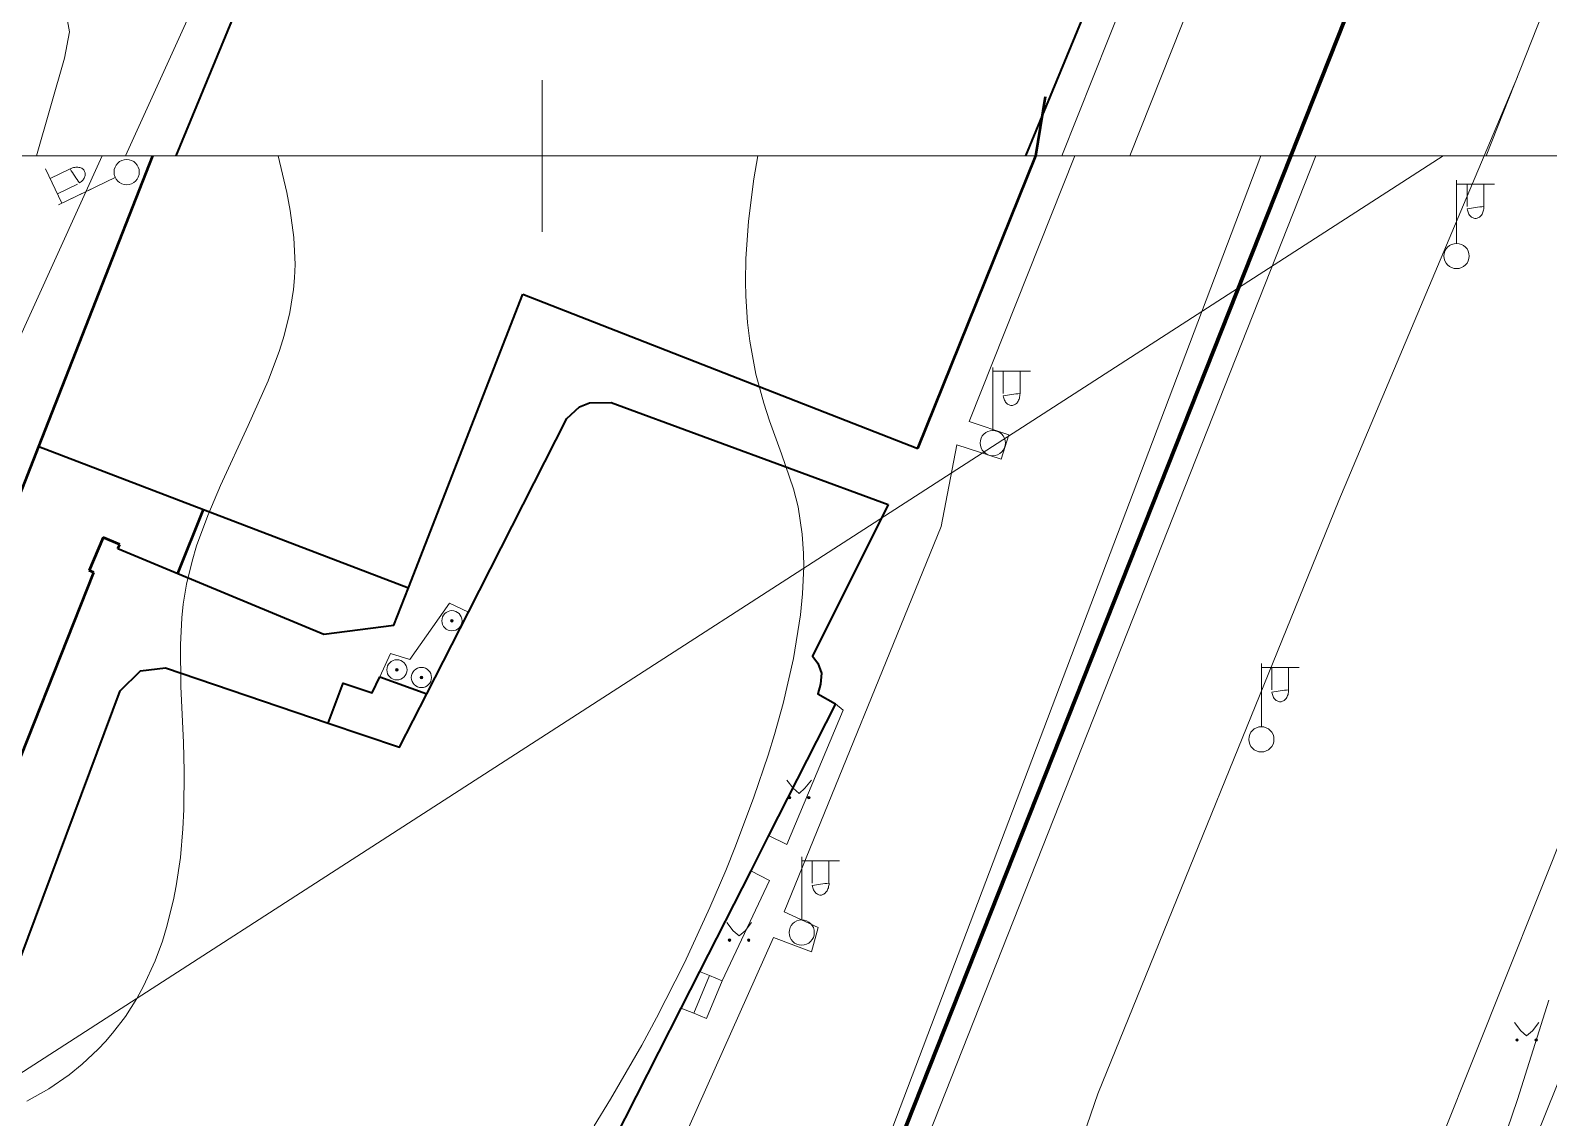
# Model space of a CAD drawing. Extents: x 1000 to 4000, y -5000 to -1000.
# Drawn here: x 1159.4 to 1279.8, y -4076.2 to -3990 of the extents above; entities that cross this region are included whole.
import ezdxf

# ---------------------------------------------------------------- set-up
doc = ezdxf.new("R2010")
doc.units = 0
doc.header["$MEASUREMENT"] = 0
for name, color, linetype in [('1', 7, 'CONTINUOUS'), ('24', 7, 'CONTINUOUS'), ('6', 7, 'CONTINUOUS'), ('границы команд_1', 10, 'CONTINUOUS'), ('СЛОЙ_1', 7, 'CONTINUOUS'), ('СЛОЙ_18', 7, 'CONTINUOUS'), ('СЛОЙ_24', 7, 'CONTINUOUS'), ('СЛОЙ_3', 7, 'CONTINUOUS'), ('СЛОЙ_41', 7, 'CONTINUOUS'), ('СЛОЙ_44', 7, 'CONTINUOUS'), ('СЛОЙ_50', 7, 'CONTINUOUS'), ('СЛОЙ_51', 7, 'CONTINUOUS'), ('СЛОЙ_6', 7, 'CONTINUOUS'), ('СЛОЙ_7', 7, 'CONTINUOUS')]:
    doc.layers.add(name, color=color, linetype=linetype)

msp = doc.modelspace()

# ---------------------------------------------------------------- linework, layer by layer
at = {"layer": '1', "color": 253, "linetype": 'Continuous', "lineweight": 0}
for p, q in [((1200, -4000), (1200, -3994.02)), ((1000, -4000), (2000, -4000)), ((1000, -4000), (2000, -4000))]:
    msp.add_line(p, q, dxfattribs=at)
at = {"layer": '24', "color": 253, "linetype": 'Continuous', "lineweight": 0}
for p, q in [((1241.19, -4000), (1270.98, -3925.03)), ((1274.82, -4000), (1304.81, -3924.06)), ((1184.69, -3961), (1166.98, -4000)), ((1259.9, -3966.47), (1246.58, -4000)), ((1162.39, -3989.3), (1162.55, -3990.16)), ((1162.55, -3990.16), (1162.15, -3992.24)), ((1162.15, -3992.24), (1159.93, -4000))]:
    msp.add_line(p, q, dxfattribs=at)
at = {"layer": '6', "color": 253, "linetype": 'Continuous', "lineweight": 40}
for p, q in [((1238.34, -4000), (1264.39, -3936.86)), ((1182.73, -3971.46), (1170.96, -4000))]:
    msp.add_line(p, q, dxfattribs=at)
at = {"layer": 'границы команд_1', "color": 6, "lineweight": 100}
msp.add_lwpolyline([(1612.96, -4276.82), (1612.96, -4259.86), (1625.02, -4185.11), (1636.75, -4129.28), (1649.53, -4098.95), (1661.2, -4081.67), (1676.84, -4068.3), (1835.04, -3963.9), (1864.51, -3940.5), (1880.89, -3924.11), (1893.06, -3902.28), (1902.12, -3885.22), (1918.7, -3847.06), (1400.62, -3643.72), (1216.08, -4109.03), (1196.4, -4143.6), (1121.31, -4268.85)], dxfattribs=at)
at = {"layer": 'СЛОЙ_1', "color": 253, "linetype": 'Continuous', "lineweight": 0}
msp.add_line((1200, -4000), (1200, -3994), dxfattribs=at)
msp.add_lwpolyline([(1200, -4006), (1200, -4000)], dxfattribs=at)
at = {"layer": 'СЛОЙ_18', "color": 253, "linetype": 'Continuous', "lineweight": 0}
msp.add_line((1271.41, -4000), (1078.4, -4124.45), dxfattribs=at)
at = {"layer": 'СЛОЙ_24', "color": 253, "linetype": 'Continuous', "lineweight": 0}
for points in [[(1274.65, -4000), (1277.29, -3993.73)], [(1165.12, -4000), (1154.42, -4023.5), (1145.62, -4042.79), (1141.22, -4052.21)], [(1180.12, -4146.86), (1189.11, -4130.81), (1203.64, -4101.32), (1202.92, -4096.42), (1218.34, -4061.94), (1221.35, -4063.07), (1221.87, -4061.15), (1219.19, -4059.91), (1231.61, -4029.37), (1232.87, -4022.9), (1236.39, -4024.04), (1236.98, -4022.09), (1233.84, -4021.05), (1242.22, -4000)], [(1237.51, -4093.29), (1244.04, -4074.33), (1263.13, -4027.31), (1274.65, -4000)], [(1298.39, -4029.05), (1271.87, -4094.88), (1267.93, -4104.61)], [(1289.06, -4033.33), (1261.18, -4103.15), (1253.71, -4100.04)], [(1223.25, -4043.42), (1223.86, -4043.91), (1219.38, -4054.55), (1217.95, -4053.85)], [(1216.53, -4056.65), (1218.02, -4057.42), (1214.26, -4065.36)]]:
    msp.add_lwpolyline(points, dxfattribs=at)
at = {"layer": 'СЛОЙ_3', "color": 253, "linetype": 'Continuous', "lineweight": 0}
for p, q in [((1161.94, -4003.73), (1160.65, -4001.02)), ((1162.6, -4001.02), (1161.01, -4001.78)), ((1166.17, -4001.71), (1161.66, -4003.87)), ((1272.47, -4006.93), (1272.47, -4001.93)), ((1272.47, -4004.93), (1272.47, -4001.93)), ((1163.18, -4002.23), (1161.59, -4002.99)), ((1164.36, -4002.57), (1161.66, -4003.87)), ((1272.47, -4002.24), (1275.47, -4002.24)), ((1273.3, -4004.01), (1273.3, -4002.24)), ((1274.64, -4004.01), (1274.64, -4002.24)), ((1235.71, -4021.75), (1235.71, -4016.75)), ((1235.71, -4019.75), (1235.71, -4016.75)), ((1235.71, -4017.06), (1238.71, -4017.06)), ((1236.53, -4018.83), (1236.53, -4017.06)), ((1237.87, -4018.83), (1237.87, -4017.06)), ((1257, -4045.23), (1257, -4040.23)), ((1257, -4043.23), (1257, -4040.23)), ((1257, -4040.54), (1260, -4040.54)), ((1257.82, -4042.31), (1257.82, -4040.54)), ((1259.16, -4042.31), (1259.16, -4040.54)), ((1220.57, -4060.54), (1220.57, -4055.54)), ((1220.57, -4058.54), (1220.57, -4055.54)), ((1220.57, -4055.86), (1223.57, -4055.86)), ((1221.39, -4057.62), (1221.39, -4055.86)), ((1222.73, -4057.62), (1222.73, -4055.86))]:
    msp.add_line(p, q, dxfattribs=at)
for points in [[(1162.6, -4001.02, -0.035191), (1162.77, -4000.95, -0.036545), (1162.95, -4000.91, -0.03934), (1163.12, -4000.89, -0.0437), (1163.29, -4000.91, -0.049642), (1163.44, -4000.95, -0.056748), (1163.57, -4001.01, -0.0637), (1163.67, -4001.1, -0.068204), (1163.74, -4001.22, -0.068204), (1163.78, -4001.34, -0.0637), (1163.79, -4001.48, -0.056748), (1163.76, -4001.62, -0.049642), (1163.7, -4001.76, -0.0437), (1163.61, -4001.9, -0.03934), (1163.49, -4002.03, -0.036545), (1163.34, -4002.14, -0.035191)], [(1274.64, -4004.01, -0.035191), (1274.63, -4004.2, -0.036545), (1274.59, -4004.37, -0.03934), (1274.53, -4004.54, -0.0437), (1274.44, -4004.68, -0.049642), (1274.34, -4004.8, -0.056748), (1274.22, -4004.88, -0.0637), (1274.1, -4004.94, -0.068204), (1273.97, -4004.95, -0.068204), (1273.84, -4004.94, -0.0637), (1273.71, -4004.88, -0.056748), (1273.59, -4004.8, -0.049642), (1273.49, -4004.68, -0.0437), (1273.41, -4004.54, -0.03934), (1273.35, -4004.37, -0.036545), (1273.31, -4004.2, -0.035191)], [(1237.87, -4018.83, -0.035191), (1237.86, -4019.02, -0.036545), (1237.82, -4019.19, -0.03934), (1237.76, -4019.36, -0.0437), (1237.68, -4019.5, -0.049642), (1237.58, -4019.62, -0.056748), (1237.46, -4019.7, -0.0637), (1237.33, -4019.76, -0.068204), (1237.2, -4019.77, -0.068204), (1237.07, -4019.76, -0.0637), (1236.95, -4019.7, -0.056748), (1236.83, -4019.62, -0.049642), (1236.73, -4019.5, -0.0437), (1236.65, -4019.36, -0.03934), (1236.58, -4019.19, -0.036545), (1236.54, -4019.02, -0.035191)], [(1259.16, -4042.31, -0.035191), (1259.15, -4042.5, -0.036545), (1259.11, -4042.67, -0.03934), (1259.05, -4042.84, -0.0437), (1258.97, -4042.98, -0.049642), (1258.86, -4043.1, -0.056748), (1258.75, -4043.18, -0.0637), (1258.62, -4043.24, -0.068204), (1258.49, -4043.25, -0.068204), (1258.36, -4043.24, -0.0637), (1258.24, -4043.18, -0.056748), (1258.12, -4043.1, -0.049642), (1258.02, -4042.98, -0.0437), (1257.93, -4042.84, -0.03934), (1257.87, -4042.67, -0.036545), (1257.83, -4042.5, -0.035191)], [(1222.74, -4057.63, -0.035191), (1222.72, -4057.81, -0.036545), (1222.68, -4057.99, -0.03934), (1222.62, -4058.15, -0.0437), (1222.54, -4058.29, -0.049642), (1222.44, -4058.41, -0.056748), (1222.32, -4058.5, -0.0637), (1222.19, -4058.55, -0.068204), (1222.06, -4058.57, -0.068204), (1221.93, -4058.55, -0.0637), (1221.81, -4058.5, -0.056748), (1221.69, -4058.41, -0.049642), (1221.59, -4058.29, -0.0437), (1221.51, -4058.15, -0.03934), (1221.44, -4057.99, -0.036545), (1221.41, -4057.81, -0.035191)]]:
    msp.add_lwpolyline(points, format="xyb", close=True, dxfattribs=at)
for centre in [(1167.07, -4001.28), (1272.47, -4007.93), (1235.71, -4022.75), (1257, -4046.23), (1220.57, -4061.54)]:
    msp.add_circle(centre, 1, dxfattribs=at)
at = {"layer": 'СЛОЙ_41', "color": 253, "linetype": 'Continuous', "lineweight": 0}
for p, q in [((1219.39, -4049.46), (1219.9, -4050.11)), ((1219.9, -4050.11), (1220.36, -4050.52)), ((1220.83, -4050.11), (1220.36, -4050.52)), ((1221.34, -4049.46), (1220.83, -4050.11)), ((1214.63, -4060.75), (1215.14, -4061.4)), ((1216.59, -4060.75), (1216.08, -4061.4)), ((1215.14, -4061.4), (1215.61, -4061.81)), ((1216.08, -4061.4), (1215.61, -4061.81)), ((1277.05, -4068.67), (1277.56, -4069.32)), ((1277.56, -4069.32), (1278.02, -4069.73)), ((1278.48, -4069.32), (1278.02, -4069.73)), ((1278.99, -4068.67), (1278.48, -4069.32))]:
    msp.add_line(p, q, dxfattribs=at)
for centre in [(1219.6, -4050.85), (1221.13, -4050.85), (1214.85, -4062.14), (1216.37, -4062.14), (1277.26, -4070.06), (1278.78, -4070.06)]:
    msp.add_circle(centre, 0.0976, dxfattribs=at)
for points in [[(1219.52, -4050.9), (1219.51, -4050.81), (1219.52, -4050.79)], [(1219.51, -4050.88), (1219.51, -4050.83), (1219.51, -4050.81)], [(1219.51, -4050.88), (1219.51, -4050.81), (1219.52, -4050.9)], [(1219.51, -4050.87), (1219.51, -4050.85), (1219.51, -4050.83)], [(1219.51, -4050.87), (1219.51, -4050.83), (1219.51, -4050.88)], [(1219.54, -4050.92), (1219.52, -4050.79), (1219.54, -4050.78)], [(1219.52, -4050.9), (1219.52, -4050.79), (1219.54, -4050.92)], [(1219.55, -4050.93), (1219.54, -4050.78), (1219.55, -4050.77)], [(1219.54, -4050.92), (1219.54, -4050.78), (1219.55, -4050.93)], [(1219.57, -4050.94), (1219.55, -4050.77), (1219.57, -4050.76)], [(1219.55, -4050.93), (1219.55, -4050.77), (1219.57, -4050.94)], [(1219.59, -4050.94), (1219.57, -4050.76), (1219.59, -4050.75)], [(1219.57, -4050.94), (1219.57, -4050.76), (1219.59, -4050.94)], [(1219.59, -4050.94), (1219.59, -4050.75), (1219.6, -4050.95)], [(1219.6, -4050.95), (1219.59, -4050.75), (1219.6, -4050.75)], [(1221.04, -4050.9), (1221.03, -4050.81), (1221.04, -4050.79)], [(1221.03, -4050.88), (1221.03, -4050.83), (1221.03, -4050.81)], [(1221.03, -4050.88), (1221.03, -4050.81), (1221.04, -4050.9)], [(1221.03, -4050.87), (1221.03, -4050.85), (1221.03, -4050.83)], [(1221.03, -4050.87), (1221.03, -4050.83), (1221.03, -4050.88)], [(1221.06, -4050.92), (1221.04, -4050.79), (1221.06, -4050.78)], [(1221.04, -4050.9), (1221.04, -4050.79), (1221.06, -4050.92)], [(1221.07, -4050.93), (1221.06, -4050.78), (1221.07, -4050.77)], [(1221.06, -4050.92), (1221.06, -4050.78), (1221.07, -4050.93)], [(1221.09, -4050.94), (1221.07, -4050.77), (1221.09, -4050.76)], [(1221.07, -4050.93), (1221.07, -4050.77), (1221.09, -4050.94)], [(1221.11, -4050.94), (1221.09, -4050.76), (1221.11, -4050.75)], [(1221.09, -4050.94), (1221.09, -4050.76), (1221.11, -4050.94)], [(1221.11, -4050.94), (1221.11, -4050.75), (1221.13, -4050.95)], [(1221.13, -4050.95), (1221.11, -4050.75), (1221.13, -4050.75)], [(1214.76, -4062.17), (1214.75, -4062.12), (1214.76, -4062.1)], [(1214.75, -4062.16), (1214.75, -4062.14), (1214.75, -4062.12)], [(1214.75, -4062.16), (1214.75, -4062.12), (1214.76, -4062.17)], [(1214.77, -4062.19), (1214.76, -4062.1), (1214.77, -4062.08)], [(1214.76, -4062.17), (1214.76, -4062.1), (1214.77, -4062.19)], [(1214.78, -4062.21), (1214.77, -4062.08), (1214.78, -4062.07)], [(1214.77, -4062.19), (1214.77, -4062.08), (1214.78, -4062.21)], [(1214.79, -4062.22), (1214.78, -4062.07), (1214.79, -4062.06)], [(1214.78, -4062.21), (1214.78, -4062.07), (1214.79, -4062.22)], [(1214.81, -4062.23), (1214.79, -4062.06), (1214.81, -4062.05)], [(1214.79, -4062.22), (1214.79, -4062.06), (1214.81, -4062.23)], [(1214.83, -4062.23), (1214.81, -4062.05), (1214.83, -4062.04)], [(1214.81, -4062.23), (1214.81, -4062.05), (1214.83, -4062.23)], [(1214.83, -4062.23), (1214.83, -4062.04), (1214.85, -4062.24)], [(1214.85, -4062.24), (1214.83, -4062.04), (1214.85, -4062.04)], [(1216.28, -4062.17), (1216.27, -4062.12), (1216.28, -4062.1)], [(1216.27, -4062.16), (1216.27, -4062.14), (1216.27, -4062.12)], [(1216.27, -4062.16), (1216.27, -4062.12), (1216.28, -4062.17)], [(1216.29, -4062.19), (1216.28, -4062.1), (1216.29, -4062.08)], [(1216.28, -4062.17), (1216.28, -4062.1), (1216.29, -4062.19)], [(1216.3, -4062.21), (1216.29, -4062.08), (1216.3, -4062.07)], [(1216.29, -4062.19), (1216.29, -4062.08), (1216.3, -4062.21)], [(1216.32, -4062.22), (1216.3, -4062.07), (1216.32, -4062.06)], [(1216.3, -4062.21), (1216.3, -4062.07), (1216.32, -4062.22)], [(1216.33, -4062.23), (1216.32, -4062.06), (1216.33, -4062.05)], [(1216.32, -4062.22), (1216.32, -4062.06), (1216.33, -4062.23)], [(1216.35, -4062.23), (1216.33, -4062.05), (1216.35, -4062.04)], [(1216.33, -4062.23), (1216.33, -4062.05), (1216.35, -4062.23)], [(1216.35, -4062.23), (1216.35, -4062.04), (1216.37, -4062.24)], [(1216.37, -4062.24), (1216.35, -4062.04), (1216.37, -4062.04)], [(1277.17, -4070.1), (1277.16, -4070.04), (1277.17, -4070.02)], [(1277.16, -4070.08), (1277.16, -4070.06), (1277.16, -4070.04)], [(1277.16, -4070.08), (1277.16, -4070.04), (1277.17, -4070.1)], [(1277.18, -4070.11), (1277.17, -4070.02), (1277.18, -4070.01)], [(1277.17, -4070.1), (1277.17, -4070.02), (1277.18, -4070.11)], [(1277.19, -4070.13), (1277.18, -4070.01), (1277.19, -4069.99)], [(1277.18, -4070.11), (1277.18, -4070.01), (1277.19, -4070.13)], [(1277.2, -4070.14), (1277.19, -4069.99), (1277.2, -4069.98)], [(1277.19, -4070.13), (1277.19, -4069.99), (1277.2, -4070.14)], [(1277.22, -4070.15), (1277.2, -4069.98), (1277.22, -4069.97)], [(1277.2, -4070.14), (1277.2, -4069.98), (1277.22, -4070.15)], [(1277.24, -4070.16), (1277.22, -4069.97), (1277.24, -4069.96)], [(1277.22, -4070.15), (1277.22, -4069.97), (1277.24, -4070.16)], [(1277.24, -4070.16), (1277.24, -4069.96), (1277.26, -4070.16)], [(1277.26, -4070.16), (1277.24, -4069.96), (1277.26, -4069.96)], [(1278.69, -4070.1), (1278.68, -4070.04), (1278.69, -4070.02)], [(1278.68, -4070.08), (1278.68, -4070.06), (1278.68, -4070.04)], [(1278.68, -4070.08), (1278.68, -4070.04), (1278.69, -4070.1)], [(1278.7, -4070.11), (1278.69, -4070.02), (1278.7, -4070.01)], [(1278.69, -4070.1), (1278.69, -4070.02), (1278.7, -4070.11)], [(1278.71, -4070.13), (1278.7, -4070.01), (1278.71, -4069.99)], [(1278.7, -4070.11), (1278.7, -4070.01), (1278.71, -4070.13)], [(1278.73, -4070.14), (1278.71, -4069.99), (1278.73, -4069.98)], [(1278.71, -4070.13), (1278.71, -4069.99), (1278.73, -4070.14)], [(1278.74, -4070.15), (1278.73, -4069.98), (1278.74, -4069.97)], [(1278.73, -4070.14), (1278.73, -4069.98), (1278.74, -4070.15)], [(1278.76, -4070.16), (1278.74, -4069.97), (1278.76, -4069.96)], [(1278.74, -4070.15), (1278.74, -4069.97), (1278.76, -4070.16)], [(1278.76, -4070.16), (1278.76, -4069.96), (1278.78, -4070.16)], [(1278.78, -4070.16), (1278.76, -4069.96), (1278.78, -4069.96)]]:
    msp.add_solid(points, dxfattribs=at)
at = {"layer": 'СЛОЙ_41', "color": 253, "linetype": 'Continuous', "lineweight": 0, "extrusion": (0, 0, -1)}
for points in [[(-1219.6, -4050.95), (-1219.6, -4050.75), (-1219.62, -4050.94)], [(-1219.62, -4050.94), (-1219.6, -4050.75), (-1219.62, -4050.75)], [(-1219.62, -4050.94), (-1219.62, -4050.75), (-1219.64, -4050.94)], [(-1219.64, -4050.94), (-1219.62, -4050.75), (-1219.64, -4050.76)], [(-1219.64, -4050.94), (-1219.64, -4050.76), (-1219.66, -4050.93)], [(-1219.66, -4050.93), (-1219.64, -4050.76), (-1219.66, -4050.77)], [(-1219.66, -4050.93), (-1219.66, -4050.77), (-1219.67, -4050.92)], [(-1219.67, -4050.92), (-1219.66, -4050.77), (-1219.67, -4050.78)], [(-1219.67, -4050.92), (-1219.67, -4050.78), (-1219.69, -4050.9)], [(-1219.69, -4050.9), (-1219.67, -4050.78), (-1219.69, -4050.79)], [(-1219.69, -4050.9), (-1219.69, -4050.79), (-1219.69, -4050.88)], [(-1219.69, -4050.88), (-1219.69, -4050.79), (-1219.69, -4050.81)], [(-1219.69, -4050.88), (-1219.69, -4050.81), (-1219.7, -4050.87)], [(-1219.7, -4050.87), (-1219.69, -4050.81), (-1219.7, -4050.83)], [(-1219.7, -4050.87), (-1219.7, -4050.83), (-1219.7, -4050.85)], [(-1221.13, -4050.95), (-1221.13, -4050.75), (-1221.14, -4050.94)], [(-1221.14, -4050.94), (-1221.13, -4050.75), (-1221.14, -4050.75)], [(-1221.14, -4050.94), (-1221.14, -4050.75), (-1221.16, -4050.94)], [(-1221.16, -4050.94), (-1221.14, -4050.75), (-1221.16, -4050.76)], [(-1221.16, -4050.94), (-1221.16, -4050.76), (-1221.18, -4050.93)], [(-1221.18, -4050.93), (-1221.16, -4050.76), (-1221.18, -4050.77)], [(-1221.18, -4050.93), (-1221.18, -4050.77), (-1221.19, -4050.92)], [(-1221.19, -4050.92), (-1221.18, -4050.77), (-1221.19, -4050.78)], [(-1221.19, -4050.92), (-1221.19, -4050.78), (-1221.21, -4050.9)], [(-1221.21, -4050.9), (-1221.19, -4050.78), (-1221.21, -4050.79)], [(-1221.21, -4050.9), (-1221.21, -4050.79), (-1221.22, -4050.88)], [(-1221.22, -4050.88), (-1221.21, -4050.79), (-1221.22, -4050.81)], [(-1221.22, -4050.88), (-1221.22, -4050.81), (-1221.22, -4050.87)], [(-1221.22, -4050.87), (-1221.22, -4050.81), (-1221.22, -4050.83)], [(-1221.22, -4050.87), (-1221.22, -4050.83), (-1221.22, -4050.85)], [(-1214.85, -4062.24), (-1214.85, -4062.04), (-1214.87, -4062.23)], [(-1214.87, -4062.23), (-1214.85, -4062.04), (-1214.87, -4062.04)], [(-1214.87, -4062.23), (-1214.87, -4062.04), (-1214.89, -4062.23)], [(-1214.89, -4062.23), (-1214.87, -4062.04), (-1214.89, -4062.05)], [(-1214.89, -4062.23), (-1214.89, -4062.05), (-1214.9, -4062.22)], [(-1214.9, -4062.22), (-1214.89, -4062.05), (-1214.9, -4062.06)], [(-1214.9, -4062.22), (-1214.9, -4062.06), (-1214.92, -4062.21)], [(-1214.92, -4062.21), (-1214.9, -4062.06), (-1214.92, -4062.07)], [(-1214.92, -4062.21), (-1214.92, -4062.07), (-1214.93, -4062.19)], [(-1214.93, -4062.19), (-1214.92, -4062.07), (-1214.93, -4062.08)], [(-1214.93, -4062.19), (-1214.93, -4062.08), (-1214.94, -4062.17)], [(-1214.94, -4062.17), (-1214.93, -4062.08), (-1214.94, -4062.1)], [(-1214.94, -4062.17), (-1214.94, -4062.1), (-1214.94, -4062.16)], [(-1214.94, -4062.16), (-1214.94, -4062.1), (-1214.94, -4062.12)], [(-1214.94, -4062.16), (-1214.94, -4062.12), (-1214.95, -4062.14)], [(-1216.37, -4062.24), (-1216.37, -4062.04), (-1216.39, -4062.23)], [(-1216.39, -4062.23), (-1216.37, -4062.04), (-1216.39, -4062.04)], [(-1216.39, -4062.23), (-1216.39, -4062.04), (-1216.41, -4062.23)], [(-1216.41, -4062.23), (-1216.39, -4062.04), (-1216.41, -4062.05)], [(-1216.41, -4062.23), (-1216.41, -4062.05), (-1216.42, -4062.22)], [(-1216.42, -4062.22), (-1216.41, -4062.05), (-1216.42, -4062.06)], [(-1216.42, -4062.22), (-1216.42, -4062.06), (-1216.44, -4062.21)], [(-1216.44, -4062.21), (-1216.42, -4062.06), (-1216.44, -4062.07)], [(-1216.44, -4062.21), (-1216.44, -4062.07), (-1216.45, -4062.19)], [(-1216.45, -4062.19), (-1216.44, -4062.07), (-1216.45, -4062.08)], [(-1216.45, -4062.19), (-1216.45, -4062.08), (-1216.46, -4062.17)], [(-1216.46, -4062.17), (-1216.45, -4062.08), (-1216.46, -4062.1)], [(-1216.46, -4062.17), (-1216.46, -4062.1), (-1216.47, -4062.16)], [(-1216.47, -4062.16), (-1216.46, -4062.1), (-1216.47, -4062.12)], [(-1216.47, -4062.16), (-1216.47, -4062.12), (-1216.47, -4062.14)], [(-1277.26, -4070.16), (-1277.26, -4069.96), (-1277.28, -4070.16)], [(-1277.28, -4070.16), (-1277.26, -4069.96), (-1277.28, -4069.96)], [(-1277.28, -4070.16), (-1277.28, -4069.96), (-1277.3, -4070.15)], [(-1277.3, -4070.15), (-1277.28, -4069.96), (-1277.3, -4069.97)], [(-1277.3, -4070.15), (-1277.3, -4069.97), (-1277.31, -4070.14)], [(-1277.31, -4070.14), (-1277.3, -4069.97), (-1277.31, -4069.98)], [(-1277.31, -4070.14), (-1277.31, -4069.98), (-1277.33, -4070.13)], [(-1277.33, -4070.13), (-1277.31, -4069.98), (-1277.33, -4069.99)], [(-1277.33, -4070.13), (-1277.33, -4069.99), (-1277.34, -4070.11)], [(-1277.34, -4070.11), (-1277.33, -4069.99), (-1277.34, -4070.01)], [(-1277.34, -4070.11), (-1277.34, -4070.01), (-1277.35, -4070.1)], [(-1277.35, -4070.1), (-1277.34, -4070.01), (-1277.35, -4070.02)], [(-1277.35, -4070.1), (-1277.35, -4070.02), (-1277.35, -4070.08)], [(-1277.35, -4070.08), (-1277.35, -4070.02), (-1277.35, -4070.04)], [(-1277.35, -4070.08), (-1277.35, -4070.04), (-1277.36, -4070.06)], [(-1278.78, -4070.16), (-1278.78, -4069.96), (-1278.8, -4070.16)], [(-1278.8, -4070.16), (-1278.78, -4069.96), (-1278.8, -4069.96)], [(-1278.8, -4070.16), (-1278.8, -4069.96), (-1278.82, -4070.15)], [(-1278.82, -4070.15), (-1278.8, -4069.96), (-1278.82, -4069.97)], [(-1278.82, -4070.15), (-1278.82, -4069.97), (-1278.83, -4070.14)], [(-1278.83, -4070.14), (-1278.82, -4069.97), (-1278.83, -4069.98)], [(-1278.83, -4070.14), (-1278.83, -4069.98), (-1278.85, -4070.13)], [(-1278.85, -4070.13), (-1278.83, -4069.98), (-1278.85, -4069.99)], [(-1278.85, -4070.13), (-1278.85, -4069.99), (-1278.86, -4070.11)], [(-1278.86, -4070.11), (-1278.85, -4069.99), (-1278.86, -4070.01)], [(-1278.86, -4070.11), (-1278.86, -4070.01), (-1278.87, -4070.1)], [(-1278.87, -4070.1), (-1278.86, -4070.01), (-1278.87, -4070.02)], [(-1278.87, -4070.1), (-1278.87, -4070.02), (-1278.88, -4070.08)], [(-1278.88, -4070.08), (-1278.87, -4070.02), (-1278.88, -4070.04)], [(-1278.88, -4070.08), (-1278.88, -4070.04), (-1278.88, -4070.06)]]:
    msp.add_solid(points, dxfattribs=at)
at = {"layer": 'СЛОЙ_44', "color": 253, "linetype": 'Continuous', "lineweight": 0}
msp.add_lwpolyline([(1261.32, -4000), (1226.07, -4089.1), (1220.29, -4101.57), (1189.27, -4159.66), (1182.27, -4171.22), (1147.29, -4225.06), (1144.34, -4229.57), (1124.19, -4260.41), (1114.08, -4276.5)], dxfattribs=at)
at = {"layer": 'СЛОЙ_50', "color": 253, "linetype": 'Continuous', "lineweight": 0}
for points in [[(1179.08, -4000), (1179.77, -4002.89), (1180.04, -4004.33), (1180.32, -4006.47), (1180.42, -4008.6), (1180.38, -4009.65), (1180.3, -4010.57), (1180, -4012.4), (1179.55, -4014.22), (1179.18, -4015.42), (1178.29, -4017.81), (1176.71, -4021.37), (1174.5, -4026.11), (1173.49, -4028.49), (1172.61, -4030.89), (1172.25, -4032.1), (1171.81, -4033.93), (1171.56, -4035.52), (1171.45, -4036.59), (1171.34, -4038.75), (1171.37, -4042.04), (1171.57, -4046.49), (1171.64, -4048.75), (1171.61, -4051.79), (1171.53, -4053.32), (1171.33, -4055.59), (1171, -4057.84), (1170.78, -4058.95), (1170.24, -4061.14), (1169.91, -4062.21), (1169.33, -4063.78), (1168.41, -4065.79), (1167.87, -4066.77), (1166.97, -4068.18), (1165.95, -4069.52), (1165.39, -4070.17), (1164.8, -4070.79), (1163.54, -4071.98), (1162.52, -4072.81), (1160.9, -4073.93), (1159.17, -4074.91)], [(1204.11, -4076.85), (1205.41, -4074.74), (1207.89, -4070.46), (1209.06, -4068.29), (1211.27, -4063.94), (1213.3, -4059.56), (1214.55, -4056.63), (1215.33, -4054.69), (1216.78, -4050.82), (1217.91, -4047.49), (1218.41, -4045.84), (1219.1, -4043.4), (1219.92, -4039.81), (1220.48, -4036.36), (1220.64, -4034.7), (1220.73, -4032.54), (1220.71, -4031.5), (1220.61, -4029.98), (1220.28, -4027.8), (1219.91, -4026.38), (1218.97, -4023.6), (1218.02, -4021), (1217.56, -4019.6), (1216.93, -4017.29), (1216.45, -4014.67), (1216.28, -4013.21), (1216.14, -4011.1), (1216.12, -4009.96), (1216.15, -4008.15), (1216.36, -4005.16), (1216.78, -4001.81), (1217.08, -4000)], [(1275.3, -4080.67), (1277.29, -4074.77), (1279.79, -4066.89)]]:
    msp.add_lwpolyline(points, dxfattribs=at)
at = {"layer": 'СЛОЙ_51', "color": 253, "linetype": 'Continuous', "lineweight": 0}
msp.add_lwpolyline([(1000, -4449.36), (1121.31, -4268.85), (1142.68, -4237.05), (1184.59, -4167.28), (1208.2, -4119.93), (1225.59, -4082.71), (1249.32, -4020.14), (1256.95, -4000)], dxfattribs=at)
at = {"layer": 'СЛОЙ_6', "color": 253, "linetype": 'Continuous', "lineweight": 50}
for p, q in [((1239.12, -4000), (1239.9, -3995.3)), ((1160.11, -4023.03), (1169.14, -4000)), ((1229.77, -4023.18), (1239.12, -4000)), ((1147.97, -4053.99), (1160.11, -4023.03)), ((1171.12, -4033.08), (1173.17, -4028.02)), ((1165.2, -4030.23), (1164.1, -4032.86)), ((1166.52, -4030.78), (1165.2, -4030.23)), ((1166.38, -4031.11), (1166.52, -4030.78)), ((1155.05, -4056.75), (1164.48, -4033.02)), ((1164.48, -4033.02), (1164.1, -4032.86))]:
    msp.add_line(p, q, dxfattribs=at)
at = {"layer": 'СЛОЙ_6', "color": 253, "linetype": 'Continuous', "lineweight": 40}
for points in [[(1189.4, -4034.23), (1198.46, -4010.96)], [(1198.46, -4010.96), (1229.77, -4023.18)], [(1194.15, -4036.14), (1201.96, -4020.81), (1202.96, -4019.89), (1203.76, -4019.57), (1205.48, -4019.53), (1227.42, -4027.62)], [(1160.11, -4023.03), (1173.17, -4028.02)], [(1173.17, -4028.02), (1189.4, -4034.23)], [(1227.42, -4027.62), (1221.42, -4039.63), (1221.86, -4040.19), (1222.14, -4040.99), (1222.06, -4041.86), (1221.86, -4042.62), (1223.25, -4043.42)], [(1166.38, -4031.11), (1171.12, -4033.08)], [(1171.12, -4033.08), (1182.7, -4037.89), (1188.25, -4037.17), (1189.4, -4034.23)], [(1190.86, -4042.62), (1194.15, -4036.14)], [(1119.53, -4100.9), (1137.24, -4067.17), (1142.03, -4057.5), (1158.01, -4065.25), (1166.56, -4042.39), (1168.16, -4040.79), (1170.16, -4040.55), (1183.05, -4044.94)], [(1183.05, -4044.94), (1184.22, -4041.79), (1186.54, -4042.55), (1187.14, -4041.27)], [(1187.14, -4041.27), (1190.86, -4042.62)], [(1183.05, -4044.94), (1188.7, -4046.86), (1190.86, -4042.62)], [(1223.25, -4043.42), (1217.95, -4053.85)], [(1217.95, -4053.85), (1216.53, -4056.65)], [(1216.53, -4056.65), (1212.47, -4064.62)], [(1212.47, -4064.62), (1211, -4067.52)], [(1211, -4067.52), (1205.67, -4077.99)]]:
    msp.add_lwpolyline(points, dxfattribs=at)
at = {"layer": 'СЛОЙ_7', "color": 253, "linetype": 'Continuous', "lineweight": 0}
for p, q in [((1189.5, -4039.91), (1192.65, -4035.43)), ((1192.65, -4035.43), (1194.15, -4036.14)), ((1187.14, -4041.27), (1187.98, -4039.43)), ((1187.98, -4039.43), (1189.5, -4039.91)), ((1212.47, -4064.62), (1213.26, -4064.95)), ((1212.03, -4067.94), (1213.26, -4064.95)), ((1214.26, -4065.36), (1213.02, -4068.36)), ((1213.26, -4064.95), (1214.26, -4065.36)), ((1212.03, -4067.94), (1211, -4067.52)), ((1213.02, -4068.36), (1212.03, -4067.94))]:
    msp.add_line(p, q, dxfattribs=at)
for centre, radius in [((1192.85, -4036.83), 0.8), ((1192.85, -4036.83), 0.102), ((1188.49, -4040.72), 0.8), ((1188.49, -4040.72), 0.102), ((1190.43, -4041.33), 0.8), ((1190.43, -4041.33), 0.102)]:
    msp.add_circle(centre, radius, dxfattribs=at)
for points in [[(1192.75, -4036.85), (1192.74, -4036.83), (1192.75, -4036.81)], [(1192.76, -4036.88), (1192.75, -4036.79), (1192.76, -4036.77)], [(1192.75, -4036.87), (1192.75, -4036.81), (1192.75, -4036.79)], [(1192.75, -4036.87), (1192.75, -4036.79), (1192.76, -4036.88)], [(1192.75, -4036.85), (1192.75, -4036.81), (1192.75, -4036.87)], [(1192.77, -4036.9), (1192.76, -4036.77), (1192.77, -4036.76)], [(1192.76, -4036.88), (1192.76, -4036.77), (1192.77, -4036.9)], [(1192.79, -4036.91), (1192.77, -4036.76), (1192.79, -4036.74)], [(1192.77, -4036.9), (1192.77, -4036.76), (1192.79, -4036.91)], [(1192.81, -4036.92), (1192.79, -4036.74), (1192.81, -4036.73)], [(1192.79, -4036.91), (1192.79, -4036.74), (1192.81, -4036.92)], [(1192.81, -4036.92), (1192.81, -4036.73), (1192.83, -4036.93)], [(1192.83, -4036.93), (1192.81, -4036.73), (1192.83, -4036.73)], [(1192.83, -4036.93), (1192.83, -4036.73), (1192.85, -4036.93)], [(1192.85, -4036.93), (1192.83, -4036.73), (1192.85, -4036.73)], [(1188.49, -4040.82), (1188.47, -4040.62), (1188.49, -4040.62)], [(1188.4, -4040.76), (1188.39, -4040.7), (1188.4, -4040.68)], [(1188.39, -4040.74), (1188.39, -4040.72), (1188.39, -4040.7)], [(1188.39, -4040.74), (1188.39, -4040.7), (1188.4, -4040.76)], [(1188.42, -4040.79), (1188.4, -4040.66), (1188.42, -4040.65)], [(1188.4, -4040.78), (1188.4, -4040.68), (1188.4, -4040.66)], [(1188.4, -4040.78), (1188.4, -4040.66), (1188.42, -4040.79)], [(1188.4, -4040.76), (1188.4, -4040.68), (1188.4, -4040.78)], [(1188.43, -4040.8), (1188.42, -4040.65), (1188.43, -4040.63)], [(1188.42, -4040.79), (1188.42, -4040.65), (1188.43, -4040.8)], [(1188.45, -4040.81), (1188.43, -4040.63), (1188.45, -4040.62)], [(1188.43, -4040.8), (1188.43, -4040.63), (1188.45, -4040.81)], [(1188.45, -4040.81), (1188.45, -4040.62), (1188.47, -4040.82)], [(1188.47, -4040.82), (1188.45, -4040.62), (1188.47, -4040.62)], [(1188.47, -4040.82), (1188.47, -4040.62), (1188.49, -4040.82)], [(1190.34, -4041.37), (1190.33, -4041.31), (1190.34, -4041.29)], [(1190.33, -4041.35), (1190.33, -4041.33), (1190.33, -4041.31)], [(1190.33, -4041.35), (1190.33, -4041.31), (1190.34, -4041.37)], [(1190.35, -4041.39), (1190.34, -4041.29), (1190.35, -4041.27)], [(1190.34, -4041.37), (1190.34, -4041.29), (1190.35, -4041.39)], [(1190.36, -4041.4), (1190.35, -4041.27), (1190.36, -4041.26)], [(1190.35, -4041.39), (1190.35, -4041.27), (1190.36, -4041.4)], [(1190.38, -4041.42), (1190.36, -4041.26), (1190.38, -4041.25)], [(1190.36, -4041.4), (1190.36, -4041.26), (1190.38, -4041.42)], [(1190.4, -4041.42), (1190.38, -4041.25), (1190.4, -4041.24)], [(1190.38, -4041.42), (1190.38, -4041.25), (1190.4, -4041.42)], [(1190.41, -4041.43), (1190.4, -4041.24), (1190.41, -4041.23)], [(1190.4, -4041.42), (1190.4, -4041.24), (1190.41, -4041.43)], [(1190.41, -4041.43), (1190.41, -4041.23), (1190.43, -4041.43)], [(1190.43, -4041.43), (1190.41, -4041.23), (1190.43, -4041.23)]]:
    msp.add_solid(points, dxfattribs=at)
at = {"layer": 'СЛОЙ_7', "color": 253, "linetype": 'Continuous', "lineweight": 0, "extrusion": (0, 0, -1)}
for points in [[(-1192.85, -4036.93), (-1192.85, -4036.73), (-1192.87, -4036.93)], [(-1192.87, -4036.93), (-1192.85, -4036.73), (-1192.87, -4036.73)], [(-1192.87, -4036.93), (-1192.87, -4036.73), (-1192.89, -4036.92)], [(-1192.89, -4036.92), (-1192.87, -4036.73), (-1192.89, -4036.73)], [(-1192.89, -4036.92), (-1192.89, -4036.73), (-1192.9, -4036.91)], [(-1192.9, -4036.91), (-1192.89, -4036.73), (-1192.9, -4036.74)], [(-1192.9, -4036.91), (-1192.9, -4036.74), (-1192.92, -4036.9)], [(-1192.92, -4036.9), (-1192.9, -4036.74), (-1192.92, -4036.76)], [(-1192.92, -4036.9), (-1192.92, -4036.76), (-1192.93, -4036.88)], [(-1192.93, -4036.88), (-1192.92, -4036.76), (-1192.93, -4036.77)], [(-1192.93, -4036.88), (-1192.93, -4036.77), (-1192.94, -4036.87)], [(-1192.94, -4036.87), (-1192.93, -4036.77), (-1192.94, -4036.79)], [(-1192.94, -4036.87), (-1192.94, -4036.79), (-1192.95, -4036.85)], [(-1192.95, -4036.85), (-1192.94, -4036.79), (-1192.95, -4036.81)], [(-1192.95, -4036.85), (-1192.95, -4036.81), (-1192.95, -4036.83)], [(-1188.49, -4040.82), (-1188.49, -4040.62), (-1188.51, -4040.82)], [(-1188.51, -4040.82), (-1188.49, -4040.62), (-1188.51, -4040.62)], [(-1188.51, -4040.82), (-1188.51, -4040.62), (-1188.53, -4040.81)], [(-1188.53, -4040.81), (-1188.51, -4040.62), (-1188.53, -4040.62)], [(-1188.53, -4040.81), (-1188.53, -4040.62), (-1188.55, -4040.8)], [(-1188.55, -4040.8), (-1188.53, -4040.62), (-1188.55, -4040.63)], [(-1188.55, -4040.8), (-1188.55, -4040.63), (-1188.56, -4040.79)], [(-1188.56, -4040.79), (-1188.55, -4040.63), (-1188.56, -4040.65)], [(-1188.56, -4040.79), (-1188.56, -4040.65), (-1188.57, -4040.78)], [(-1188.57, -4040.78), (-1188.56, -4040.65), (-1188.57, -4040.66)], [(-1188.57, -4040.78), (-1188.57, -4040.66), (-1188.58, -4040.76)], [(-1188.58, -4040.76), (-1188.57, -4040.66), (-1188.58, -4040.68)], [(-1188.58, -4040.76), (-1188.58, -4040.68), (-1188.59, -4040.74)], [(-1188.59, -4040.74), (-1188.58, -4040.68), (-1188.59, -4040.7)], [(-1188.59, -4040.74), (-1188.59, -4040.7), (-1188.59, -4040.72)], [(-1190.43, -4041.43), (-1190.43, -4041.23), (-1190.45, -4041.43)], [(-1190.45, -4041.43), (-1190.43, -4041.23), (-1190.45, -4041.23)], [(-1190.45, -4041.43), (-1190.45, -4041.23), (-1190.47, -4041.42)], [(-1190.47, -4041.42), (-1190.45, -4041.23), (-1190.47, -4041.24)], [(-1190.47, -4041.42), (-1190.47, -4041.24), (-1190.49, -4041.42)], [(-1190.49, -4041.42), (-1190.47, -4041.24), (-1190.49, -4041.25)], [(-1190.49, -4041.42), (-1190.49, -4041.25), (-1190.51, -4041.4)], [(-1190.51, -4041.4), (-1190.49, -4041.25), (-1190.51, -4041.26)], [(-1190.51, -4041.4), (-1190.51, -4041.26), (-1190.52, -4041.39)], [(-1190.52, -4041.39), (-1190.51, -4041.26), (-1190.52, -4041.27)], [(-1190.52, -4041.39), (-1190.52, -4041.27), (-1190.53, -4041.37)], [(-1190.53, -4041.37), (-1190.52, -4041.27), (-1190.53, -4041.29)], [(-1190.53, -4041.37), (-1190.53, -4041.29), (-1190.53, -4041.35)], [(-1190.53, -4041.35), (-1190.53, -4041.29), (-1190.53, -4041.31)], [(-1190.53, -4041.35), (-1190.53, -4041.31), (-1190.54, -4041.33)]]:
    msp.add_solid(points, dxfattribs=at)

doc.saveas('drawing.dxf')
